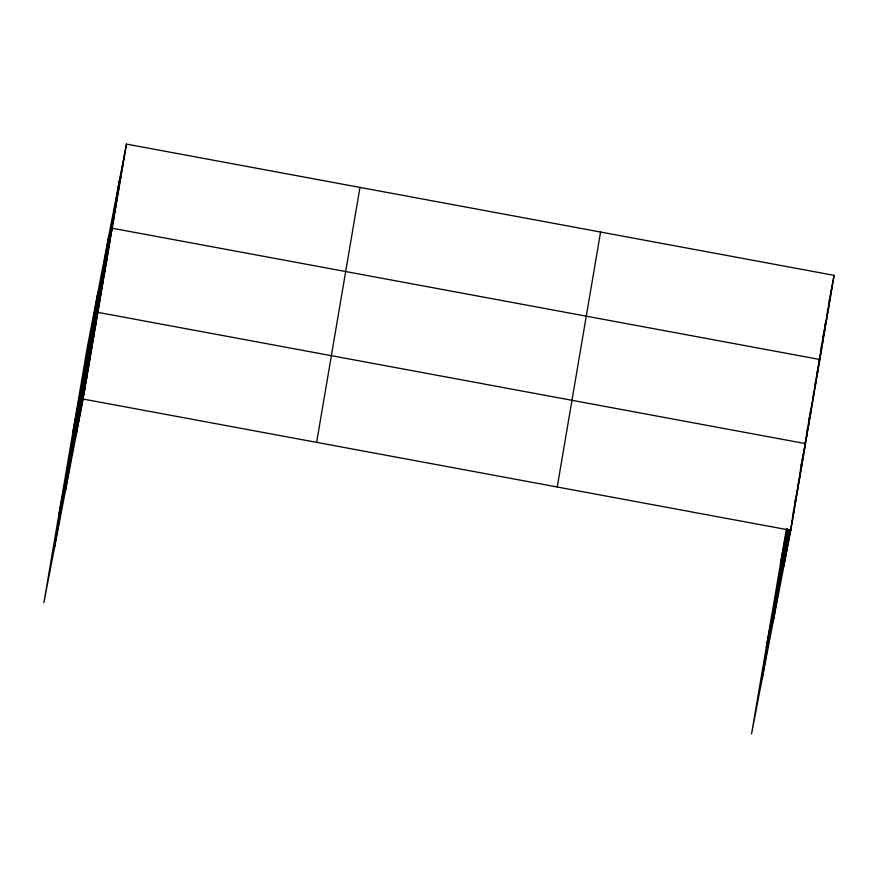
<?xml version="1.0" encoding="UTF-8"?>
<svg xmlns="http://www.w3.org/2000/svg" width="878" height="878" viewBox="0 0 878 878"><rect width="100%" height="100%" fill="white"/><g stroke="black" fill="none" stroke-linecap="round" stroke-linejoin="round"><path stroke-width="1.32" d="M54.535 547.422L97.886 292.462M65.499 490.517L108.839 235.556M76.134 435.29L119.474 180.319M126.454 144.091L87.24 347.688L43.9 602.648L83.103 399.051L126.454 144.091L834.1 275.352L790.76 530.312L751.546 733.909L786.403 528.907M316.629 442.369L359.98 187.398M557.234 486.994L600.574 232.033M762.181 678.683L787.654 528.896M773.145 621.778L788.773 529.829M783.78 566.551L789.915 530.433M117.685 190.844L124.665 154.605M115.896 201.358L122.876 165.119M114.107 211.872L121.087 175.633M112.318 222.386L119.298 186.158M110.529 232.911L117.509 196.672M108.751 243.425L115.72 207.186M106.962 253.94L113.931 217.711M72.94 431.822L112.154 228.225L819.8 359.486L816.178 378.275M103.384 274.979L110.365 238.739M101.596 285.493L108.576 249.253M99.807 296.018L106.787 259.778M98.018 306.532L104.998 270.292M96.229 317.046L103.209 280.806M94.44 327.56L101.42 291.331M92.651 338.085L99.631 301.845M58.639 515.968L97.842 312.359L805.488 443.62L802.13 461.071M89.029 359.431L95.998 323.203M87.185 370.275L94.165 334.035M85.342 381.107L92.322 344.867M83.498 391.939L90.478 355.7M81.654 402.782L88.634 366.543M79.81 413.615L86.79 377.375M77.966 424.447L84.947 388.208M829.194 300.847L829.71 298.169M830.226 295.48L834.1 275.352M827.405 311.372L827.921 308.683M828.437 305.994L832.311 285.866M824.837 325.914L825.353 323.225M826.648 316.519L830.522 296.38M823.048 336.428L823.564 333.739M824.08 331.061L828.733 306.905M821.259 346.942L821.775 344.264M822.291 341.575L826.944 317.419M820.513 352.089L825.155 327.933M818.724 362.614L823.377 338.458M816.935 373.128L817.451 370.439M817.967 367.761L821.588 348.972M780.586 563.094L787.116 529.193M815.146 383.642L815.662 380.964M813.357 394.167L813.873 391.478M814.389 388.789L818.011 370M812.6 399.314L816.222 380.525M809 419.223L809.527 416.534M810.043 413.856L814.433 391.039M807.222 429.737L807.738 427.059M808.254 424.37L812.644 401.553M806.465 434.884L810.855 412.078M804.676 445.409L809.066 422.592M801.076 465.318L801.592 462.629M802.108 459.951L803.403 453.235M803.919 450.557L807.277 433.106M766.285 647.229L788.85 530.071M800.319 470.465L801.614 463.76M798.486 481.309L799.002 478.62M799.518 475.931L803.655 454.464M797.674 486.774L801.812 465.296M795.051 501.634L796.346 494.918M796.862 492.24L799.968 476.128M793.218 512.467L793.734 509.789M794.25 507.1L798.124 486.972M789.3 534.043L790.079 530.016M792.406 517.932L796.28 497.804M787.456 544.876L791.078 526.087M791.594 523.409L794.436 508.636M785.623 555.719L792.593 519.48M83.103 399.051L790.76 530.312"/></g></svg>
